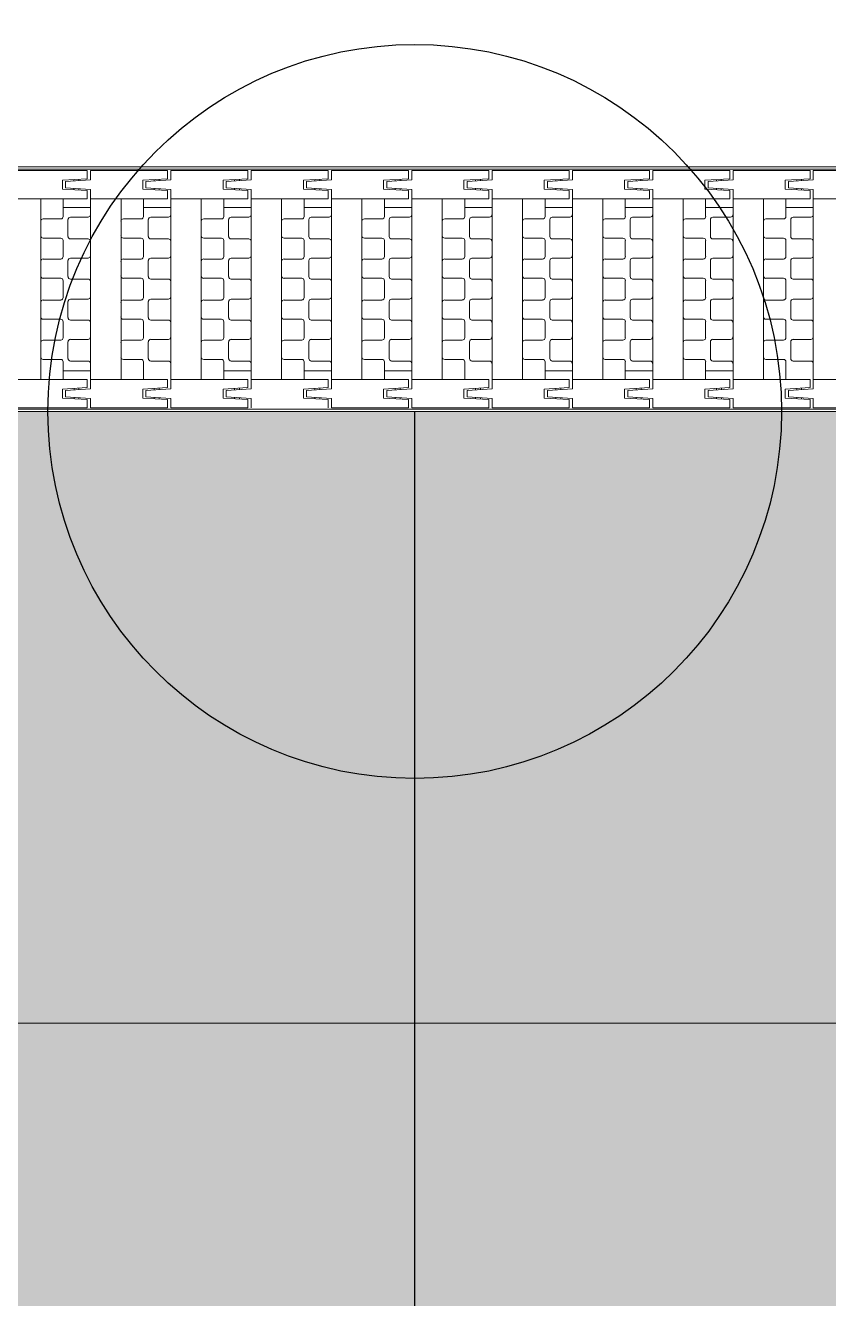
# Model space of a CAD drawing. Header units: millimetres. Extents: x 4739419 to 5837985, y 2291271 to 3446271.
# Drawn here: x 5005093 to 5005750, y 2403866 to 2404907 of the extents above; entities that cross this region are included whole.
import ezdxf

# ---------------------------------------------------------------- set-up
doc = ezdxf.new("R2010")
doc.units = ezdxf.units.MM
doc.layers.get('0').update_dxf_attribs({"color": 255})
for name, color, linetype, lineweight in [('XR-평면도$0$A-CNTL', 9, 'Continuous', 15), ('XR-평면도$0$A-ELEV-LIN3', 9, 'Continuous', 18), ('XR-평면도$0$A-XXXX-SYMB', 9, 'Continuous', 25)]:
    doc.layers.add(name, color=color, linetype=linetype, lineweight=lineweight)
doc.layers.add('XR-평면도$0$A-ELEV-PATT', color=9, linetype='Continuous')

# ---------------------------------------------------------------- blocks, each defined once
blk = doc.blocks.new('XR-평면도$0$무소음트렌치')
at = {"layer": 'XR-평면도$0$A-ELEV-LIN3'}
for p, q in [((0, 200), (7800, 200)), ((2, 198), (7798, 198)), ((3569.1, 196.9), (3632.2, 196.9)), ((3611.8, 189), (3632.2, 190.3)), ((3611.8, 189), (3611.8, 181.8)), ((3614.4, 188), (3634.8, 189.3)), ((3614.4, 188), (3614.4, 182.8)), ((3621.3, 188.5), (3621.3, 189.6)), ((3625.3, 188.7), (3625.3, 189.9)), ((3632.2, 190.3), (3632.2, 196.9)), ((3634.8, 196.9), (3697.9, 196.9)), ((3634.8, 189.3), (3634.8, 196.9)), ((3677.5, 189), (3697.9, 190.3)), ((3677.5, 189), (3677.5, 181.8)), ((3680.1, 188), (3700.5, 189.3)), ((3680.1, 188), (3680.1, 182.8)), ((3687, 188.5), (3687, 189.6)), ((3691, 188.7), (3691, 189.9)), ((3697.9, 190.3), (3697.9, 196.9)), ((3700.5, 189.3), (3700.5, 196.9)), ((3700.5, 196.9), (3763.5, 196.9)), ((3743.2, 189), (3763.5, 190.3)), ((3743.2, 189), (3743.2, 181.8)), ((3745.8, 188), (3766.2, 189.3)), ((3745.8, 188), (3745.8, 182.8)), ((3752.7, 188.5), (3752.7, 189.6)), ((3756.6, 188.7), (3756.6, 189.9)), ((3763.5, 190.3), (3763.5, 196.9)), ((3766.2, 189.3), (3766.2, 196.9)), ((3829.2, 196.9), (3766.2, 196.9)), ((3808.9, 189), (3829.2, 190.3)), ((3808.9, 189), (3808.9, 181.8)), ((3811.5, 188), (3831.9, 189.3)), ((3811.5, 188), (3811.5, 182.8)), ((3818.4, 188.5), (3818.4, 189.6)), ((3822.3, 188.7), (3822.3, 189.9)), ((3829.2, 190.3), (3829.2, 196.9)), ((3831.9, 189.3), (3831.9, 196.9)), ((3831.9, 196.9), (3894.9, 196.9)), ((3874.5, 189), (3894.9, 190.3)), ((3874.5, 189), (3874.5, 181.8)), ((3877.2, 188), (3897.5, 189.3)), ((3877.2, 188), (3877.2, 182.8)), ((3884.1, 188.5), (3884.1, 189.6)), ((3888, 188.7), (3888, 189.9)), ((3894.9, 190.3), (3894.9, 196.9)), ((3897.5, 196.9), (3960.6, 196.9)), ((3897.5, 189.3), (3897.5, 196.9)), ((3940.2, 189), (3960.6, 190.3)), ((3940.2, 189), (3940.2, 181.8)), ((3942.9, 188), (3963.2, 189.3)), ((3942.9, 188), (3942.9, 182.8)), ((3949.7, 188.5), (3949.7, 189.6)), ((3953.7, 188.7), (3953.7, 189.9)), ((3960.6, 190.3), (3960.6, 196.9)), ((3963.2, 189.3), (3963.2, 196.9)), ((3963.2, 196.9), (4026.3, 196.9)), ((4005.9, 189), (4026.3, 190.3)), ((4005.9, 189), (4005.9, 181.8)), ((4008.5, 188), (4028.9, 189.3)), ((4008.5, 188), (4008.5, 182.8)), ((4015.4, 188.5), (4015.4, 189.6)), ((4019.4, 188.7), (4019.4, 189.9)), ((4026.3, 190.3), (4026.3, 196.9)), ((4028.9, 189.3), (4028.9, 196.9)), ((4028.9, 196.9), (4092, 196.9)), ((4071.6, 189), (4092, 190.3)), ((4071.6, 189), (4071.6, 181.8)), ((4074.2, 188), (4094.6, 189.3)), ((4074.2, 188), (4074.2, 182.8)), ((4081.1, 188.5), (4081.1, 189.6)), ((4085, 188.7), (4085, 189.9)), ((4092, 190.3), (4092, 196.9)), ((4094.6, 189.3), (4094.6, 196.9)), ((4094.6, 196.9), (4157.6, 196.9)), ((4137.3, 189), (4157.6, 190.3)), ((4137.3, 189), (4137.3, 181.8)), ((4139.9, 188), (4160.3, 189.3)), ((4139.9, 188), (4139.9, 182.8)), ((4146.8, 188.5), (4146.8, 189.6)), ((4150.7, 188.7), (4150.7, 189.9)), ((4157.6, 190.3), (4157.6, 196.9)), ((4160.3, 196.9), (4223.3, 196.9)), ((4160.3, 189.3), (4160.3, 196.9)), ((4203, 189), (4223.3, 190.3)), ((4203, 189), (4203, 181.8)), ((4205.6, 188), (4225.9, 189.3)), ((4205.6, 188), (4205.6, 182.8)), ((4212.5, 188.5), (4212.5, 189.6)), ((4216.4, 188.7), (4216.4, 189.9)), ((4223.3, 190.3), (4223.3, 196.9)), ((4225.9, 189.3), (4225.9, 196.9)), ((4225.9, 196.9), (4289, 196.9)), ((3611.8, 181.8), (3632.2, 180.5)), ((3614.4, 182.8), (3634.8, 181.4)), ((3621.3, 181.2), (3621.3, 182.3)), ((3625.3, 180.9), (3625.3, 182.1)), ((3632.2, 180.5), (3632.2, 173.9)), ((3634.8, 181.4), (3634.8, 173.9)), ((3677.5, 181.8), (3697.9, 180.5)), ((3680.1, 182.8), (3700.5, 181.4)), ((3687, 181.2), (3687, 182.3)), ((3691, 180.9), (3691, 182.1)), ((3697.9, 180.5), (3697.9, 173.9)), ((3700.5, 181.4), (3700.5, 173.9)), ((3743.2, 181.8), (3763.5, 180.5)), ((3745.8, 182.8), (3766.2, 181.4)), ((3752.7, 181.2), (3752.7, 182.3)), ((3756.6, 180.9), (3756.6, 182.1)), ((3763.5, 180.5), (3763.5, 173.9)), ((3766.2, 181.4), (3766.2, 173.9)), ((3808.9, 181.8), (3829.2, 180.5)), ((3811.5, 182.8), (3831.9, 181.4)), ((3818.4, 181.2), (3818.4, 182.3)), ((3822.3, 180.9), (3822.3, 182.1)), ((3829.2, 180.5), (3829.2, 173.9)), ((3831.9, 181.4), (3831.9, 173.9)), ((3874.5, 181.8), (3894.9, 180.5)), ((3877.2, 182.8), (3897.5, 181.4)), ((3884.1, 181.2), (3884.1, 182.3)), ((3888, 180.9), (3888, 182.1)), ((3894.9, 180.5), (3894.9, 173.9)), ((3897.5, 181.4), (3897.5, 173.9)), ((3940.2, 181.8), (3960.6, 180.5)), ((3942.9, 182.8), (3963.2, 181.4)), ((3949.7, 181.2), (3949.7, 182.3)), ((3953.7, 180.9), (3953.7, 182.1)), ((3960.6, 180.5), (3960.6, 173.9)), ((3963.2, 181.4), (3963.2, 173.9)), ((4005.9, 181.8), (4026.3, 180.5)), ((4008.5, 182.8), (4028.9, 181.4)), ((4015.4, 181.2), (4015.4, 182.3)), ((4019.4, 180.9), (4019.4, 182.1)), ((4026.3, 180.5), (4026.3, 173.9)), ((4028.9, 181.4), (4028.9, 173.9)), ((4071.6, 181.8), (4092, 180.5)), ((4074.2, 182.8), (4094.6, 181.4)), ((4081.1, 181.2), (4081.1, 182.3)), ((4085, 180.9), (4085, 182.1)), ((4092, 180.5), (4092, 173.9)), ((4094.6, 181.4), (4094.6, 173.9)), ((4137.3, 181.8), (4157.6, 180.5)), ((4139.9, 182.8), (4160.3, 181.4)), ((4146.8, 181.2), (4146.8, 182.3)), ((4150.7, 180.9), (4150.7, 182.1)), ((4157.6, 180.5), (4157.6, 173.9)), ((4160.3, 181.4), (4160.3, 173.9)), ((4203, 181.8), (4223.3, 180.5)), ((4205.6, 182.8), (4225.9, 181.4)), ((4212.5, 181.2), (4212.5, 182.3)), ((4216.4, 180.9), (4216.4, 182.1)), ((4223.3, 180.5), (4223.3, 173.9)), ((4225.9, 181.4), (4225.9, 173.9)), ((3569.1, 173.9), (3632.2, 173.9)), ((3594.1, 173.9), (3594.1, 26.1)), ((3612.5, 173.9), (3612.5, 159.4)), ((3612.5, 166.8), (3634.8, 166.8)), ((3634.8, 173.9), (3634.8, 26.1)), ((3634.8, 173.9), (3697.9, 173.9)), ((3659.8, 173.9), (3659.8, 26.1)), ((3678.2, 173.9), (3678.2, 159.4)), ((3678.2, 166.8), (3700.5, 166.8)), ((3700.5, 173.9), (3700.5, 26.1)), ((3700.5, 173.9), (3763.5, 173.9)), ((3725.4, 173.9), (3725.4, 26.1)), ((3743.8, 173.9), (3743.8, 159.4)), ((3743.8, 166.8), (3766.2, 166.8)), ((3766.2, 173.9), (3766.2, 26.1)), ((3766.2, 173.9), (3829.2, 173.9)), ((3791.1, 173.9), (3791.1, 26.1)), ((3809.5, 173.9), (3809.5, 159.4)), ((3809.5, 166.8), (3831.9, 166.8)), ((3831.9, 173.9), (3831.9, 26.1)), ((3831.9, 173.9), (3894.9, 173.9)), ((3856.8, 173.9), (3856.8, 26.1)), ((3875.2, 173.9), (3875.2, 159.4)), ((3875.2, 166.8), (3897.5, 166.8)), ((3897.5, 173.9), (3897.5, 26.1)), ((3897.5, 173.9), (3960.6, 173.9)), ((3922.5, 173.9), (3922.5, 26.1)), ((3940.9, 173.9), (3940.9, 159.4)), ((3940.9, 166.8), (3963.2, 166.8)), ((3963.2, 173.9), (3963.2, 26.1)), ((3963.2, 173.9), (4026.3, 173.9)), ((3988.2, 173.9), (3988.2, 26.1)), ((4006.6, 173.9), (4006.6, 159.4)), ((4006.6, 166.8), (4028.9, 166.8)), ((4028.9, 173.9), (4028.9, 26.1)), ((4028.9, 173.9), (4092, 173.9)), ((4053.9, 173.9), (4053.9, 26.1)), ((4072.2, 173.9), (4072.2, 159.4)), ((4072.2, 166.8), (4094.6, 166.8)), ((4094.6, 173.9), (4094.6, 26.1)), ((4094.6, 173.9), (4157.6, 173.9)), ((4119.5, 173.9), (4119.5, 26.1)), ((4137.9, 173.9), (4137.9, 159.4)), ((4137.9, 166.8), (4160.3, 166.8)), ((4160.3, 173.9), (4160.3, 26.1)), ((4160.3, 173.9), (4223.3, 173.9)), ((4185.2, 173.9), (4185.2, 26.1)), ((4203.6, 173.9), (4203.6, 159.4)), ((4203.6, 166.8), (4225.9, 166.8)), ((4225.9, 173.9), (4225.9, 26.1)), ((4225.9, 173.9), (4289, 173.9)), ((3596.1, 157.5), (3610.5, 157.5)), ((3616.4, 156.8), (3616.4, 143)), ((3618.4, 158.8), (3632.8, 158.8)), ((3661.7, 157.5), (3676.2, 157.5)), ((3682.1, 156.8), (3682.1, 143)), ((3684.1, 158.8), (3698.5, 158.8)), ((3727.4, 157.5), (3741.9, 157.5)), ((3747.8, 156.8), (3747.8, 143)), ((3749.8, 158.8), (3764.2, 158.8)), ((3793.1, 157.5), (3807.6, 157.5)), ((3813.5, 156.8), (3813.5, 143)), ((3815.4, 158.8), (3829.9, 158.8)), ((3858.8, 157.5), (3873.2, 157.5)), ((3879.1, 156.8), (3879.1, 143)), ((3881.1, 158.8), (3895.6, 158.8)), ((3924.5, 157.5), (3938.9, 157.5)), ((3944.8, 156.8), (3944.8, 143)), ((3946.8, 158.8), (3961.2, 158.8)), ((3990.1, 157.5), (4004.6, 157.5)), ((4010.5, 156.8), (4010.5, 143)), ((4012.5, 158.8), (4026.9, 158.8)), ((4055.8, 157.5), (4070.3, 157.5)), ((4076.2, 156.8), (4076.2, 143)), ((4078.2, 158.8), (4092.6, 158.8)), ((4121.5, 157.5), (4136, 157.5)), ((4141.9, 156.8), (4141.9, 143)), ((4143.8, 158.8), (4158.3, 158.8)), ((4187.2, 157.5), (4201.6, 157.5)), ((4207.6, 156.8), (4207.6, 143)), ((4209.5, 158.8), (4224, 158.8)), ((3596.1, 141.7), (3610.5, 141.7)), ((3612.5, 139.7), (3612.5, 126.6)), ((3618.4, 141), (3632.8, 141)), ((3661.7, 141.7), (3676.2, 141.7)), ((3678.2, 139.7), (3678.2, 126.6)), ((3684.1, 141), (3698.5, 141)), ((3727.4, 141.7), (3741.9, 141.7)), ((3743.8, 139.7), (3743.8, 126.6)), ((3749.8, 141), (3764.2, 141)), ((3793.1, 141.7), (3807.6, 141.7)), ((3809.5, 139.7), (3809.5, 126.6)), ((3815.4, 141), (3829.9, 141)), ((3858.8, 141.7), (3873.2, 141.7)), ((3875.2, 139.7), (3875.2, 126.6)), ((3881.1, 141), (3895.6, 141)), ((3924.5, 141.7), (3938.9, 141.7)), ((3940.9, 139.7), (3940.9, 126.6)), ((3946.8, 141), (3961.2, 141)), ((3990.1, 141.7), (4004.6, 141.7)), ((4006.6, 139.7), (4006.6, 126.6)), ((4012.5, 141), (4026.9, 141)), ((4055.8, 141.7), (4070.3, 141.7)), ((4072.2, 139.7), (4072.2, 126.6)), ((4078.2, 141), (4092.6, 141)), ((4121.5, 141.7), (4136, 141.7)), ((4137.9, 139.7), (4137.9, 126.6)), ((4143.8, 141), (4158.3, 141)), ((4187.2, 141.7), (4201.6, 141.7)), ((4203.6, 139.7), (4203.6, 126.6)), ((4209.5, 141), (4224, 141)), ((3618.4, 125.3), (3632.8, 125.3)), ((3684.1, 125.3), (3698.5, 125.3)), ((3749.8, 125.3), (3764.2, 125.3)), ((3815.4, 125.3), (3829.9, 125.3)), ((3881.1, 125.3), (3895.6, 125.3)), ((3946.8, 125.3), (3961.2, 125.3)), ((4012.5, 125.3), (4026.9, 125.3)), ((4078.2, 125.3), (4092.6, 125.3)), ((4143.8, 125.3), (4158.3, 125.3)), ((4209.5, 125.3), (4224, 125.3)), ((3596.1, 124.6), (3610.5, 124.6)), ((3616.4, 123.3), (3616.4, 110.2)), ((3661.7, 124.6), (3676.2, 124.6)), ((3682.1, 123.3), (3682.1, 110.2)), ((3727.4, 124.6), (3741.9, 124.6)), ((3747.8, 123.3), (3747.8, 110.2)), ((3793.1, 124.6), (3807.6, 124.6)), ((3813.5, 123.3), (3813.5, 110.2)), ((3858.8, 124.6), (3873.2, 124.6)), ((3879.1, 123.3), (3879.1, 110.2)), ((3924.5, 124.6), (3938.9, 124.6)), ((3944.8, 123.3), (3944.8, 110.2)), ((3990.1, 124.6), (4004.6, 124.6)), ((4010.5, 123.3), (4010.5, 110.2)), ((4055.8, 124.6), (4070.3, 124.6)), ((4076.2, 123.3), (4076.2, 110.2)), ((4121.5, 124.6), (4136, 124.6)), ((4141.9, 123.3), (4141.9, 110.2)), ((4187.2, 124.6), (4201.6, 124.6)), ((4207.6, 123.3), (4207.6, 110.2)), ((3596.1, 108.9), (3610.5, 108.9)), ((3612.5, 100), (3612.5, 106.9)), ((3618.4, 108.2), (3632.8, 108.2)), ((3661.7, 108.9), (3676.2, 108.9)), ((3678.2, 100), (3678.2, 106.9)), ((3684.1, 108.2), (3698.5, 108.2)), ((3727.4, 108.9), (3741.9, 108.9)), ((3743.8, 100), (3743.8, 106.9)), ((3749.8, 108.2), (3764.2, 108.2)), ((3793.1, 108.9), (3807.6, 108.9)), ((3809.5, 100), (3809.5, 106.9)), ((3815.4, 108.2), (3829.9, 108.2)), ((3858.8, 108.9), (3873.2, 108.9)), ((3875.2, 100), (3875.2, 106.9)), ((3881.1, 108.2), (3895.6, 108.2)), ((3924.5, 108.9), (3938.9, 108.9)), ((3940.9, 100), (3940.9, 106.9)), ((3946.8, 108.2), (3961.2, 108.2)), ((3990.1, 108.9), (4004.6, 108.9)), ((4006.6, 100), (4006.6, 106.9)), ((4012.5, 108.2), (4026.9, 108.2)), ((4055.8, 108.9), (4070.3, 108.9)), ((4072.2, 100), (4072.2, 106.9)), ((4078.2, 108.2), (4092.6, 108.2)), ((4121.5, 108.9), (4136, 108.9)), ((4137.9, 100), (4137.9, 106.9)), ((4143.8, 108.2), (4158.3, 108.2)), ((4187.2, 108.9), (4201.6, 108.9)), ((4203.6, 100), (4203.6, 106.9)), ((4209.5, 108.2), (4224, 108.2)), ((3612.5, 100), (3612.5, 93.1)), ((3678.2, 100), (3678.2, 93.1)), ((3743.8, 100), (3743.8, 93.1)), ((3809.5, 100), (3809.5, 93.1)), ((3875.2, 100), (3875.2, 93.1)), ((3940.9, 100), (3940.9, 93.1)), ((4006.6, 100), (4006.6, 93.1)), ((4072.2, 100), (4072.2, 93.1)), ((4137.9, 100), (4137.9, 93.1)), ((4203.6, 100), (4203.6, 93.1)), ((3596.1, 91.1), (3610.5, 91.1)), ((3616.4, 76.7), (3616.4, 89.8)), ((3618.4, 91.8), (3632.8, 91.8)), ((3661.7, 91.1), (3676.2, 91.1)), ((3682.1, 76.7), (3682.1, 89.8)), ((3684.1, 91.8), (3698.5, 91.8)), ((3727.4, 91.1), (3741.9, 91.1)), ((3747.8, 76.7), (3747.8, 89.8)), ((3749.8, 91.8), (3764.2, 91.8)), ((3793.1, 91.1), (3807.6, 91.1)), ((3813.5, 76.7), (3813.5, 89.8)), ((3815.4, 91.8), (3829.9, 91.8)), ((3858.8, 91.1), (3873.2, 91.1)), ((3879.1, 76.7), (3879.1, 89.8)), ((3881.1, 91.8), (3895.6, 91.8)), ((3924.5, 91.1), (3938.9, 91.1)), ((3944.8, 76.7), (3944.8, 89.8)), ((3946.8, 91.8), (3961.2, 91.8)), ((3990.1, 91.1), (4004.6, 91.1)), ((4010.5, 76.7), (4010.5, 89.8)), ((4012.5, 91.8), (4026.9, 91.8)), ((4055.8, 91.1), (4070.3, 91.1)), ((4076.2, 76.7), (4076.2, 89.8)), ((4078.2, 91.8), (4092.6, 91.8)), ((4121.5, 91.1), (4136, 91.1)), ((4141.9, 76.7), (4141.9, 89.8)), ((4143.8, 91.8), (4158.3, 91.8)), ((4187.2, 91.1), (4201.6, 91.1)), ((4207.6, 76.7), (4207.6, 89.8)), ((4209.5, 91.8), (4224, 91.8)), ((3596.1, 75.4), (3610.5, 75.4)), ((3612.5, 60.3), (3612.5, 73.4)), ((3618.4, 74.7), (3632.8, 74.7)), ((3661.7, 75.4), (3676.2, 75.4)), ((3678.2, 60.3), (3678.2, 73.4)), ((3684.1, 74.7), (3698.5, 74.7)), ((3727.4, 75.4), (3741.9, 75.4)), ((3743.8, 60.3), (3743.8, 73.4)), ((3749.8, 74.7), (3764.2, 74.7)), ((3793.1, 75.4), (3807.6, 75.4)), ((3809.5, 60.3), (3809.5, 73.4)), ((3815.4, 74.7), (3829.9, 74.7)), ((3858.8, 75.4), (3873.2, 75.4)), ((3875.2, 60.3), (3875.2, 73.4)), ((3881.1, 74.7), (3895.6, 74.7)), ((3924.5, 75.4), (3938.9, 75.4)), ((3940.9, 60.3), (3940.9, 73.4)), ((3946.8, 74.7), (3961.2, 74.7)), ((3990.1, 75.4), (4004.6, 75.4)), ((4006.6, 60.3), (4006.6, 73.4)), ((4012.5, 74.7), (4026.9, 74.7)), ((4055.8, 75.4), (4070.3, 75.4)), ((4072.2, 60.3), (4072.2, 73.4)), ((4078.2, 74.7), (4092.6, 74.7)), ((4121.5, 75.4), (4136, 75.4)), ((4137.9, 60.3), (4137.9, 73.4)), ((4143.8, 74.7), (4158.3, 74.7)), ((4187.2, 75.4), (4201.6, 75.4)), ((4203.6, 60.3), (4203.6, 73.4)), ((4209.5, 74.7), (4224, 74.7)), ((3596.1, 58.3), (3610.5, 58.3)), ((3616.4, 43.2), (3616.4, 57)), ((3618.4, 58.9), (3632.8, 58.9)), ((3661.7, 58.3), (3676.2, 58.3)), ((3682.1, 43.2), (3682.1, 57)), ((3684.1, 58.9), (3698.5, 58.9)), ((3727.4, 58.3), (3741.9, 58.3)), ((3747.8, 43.2), (3747.8, 57)), ((3749.8, 58.9), (3764.2, 58.9)), ((3793.1, 58.3), (3807.6, 58.3)), ((3813.5, 43.2), (3813.5, 57)), ((3815.4, 58.9), (3829.9, 58.9)), ((3858.8, 58.3), (3873.2, 58.3)), ((3879.1, 43.2), (3879.1, 57)), ((3881.1, 58.9), (3895.6, 58.9)), ((3924.5, 58.3), (3938.9, 58.3)), ((3944.8, 43.2), (3944.8, 57)), ((3946.8, 58.9), (3961.2, 58.9)), ((3990.1, 58.3), (4004.6, 58.3)), ((4010.5, 43.2), (4010.5, 57)), ((4012.5, 58.9), (4026.9, 58.9)), ((4055.8, 58.3), (4070.3, 58.3)), ((4076.2, 43.2), (4076.2, 57)), ((4078.2, 58.9), (4092.6, 58.9)), ((4121.5, 58.3), (4136, 58.3)), ((4141.9, 43.2), (4141.9, 57)), ((4143.8, 58.9), (4158.3, 58.9)), ((4187.2, 58.3), (4201.6, 58.3)), ((4207.6, 43.2), (4207.6, 57)), ((4209.5, 58.9), (4224, 58.9)), ((3596.1, 42.5), (3610.5, 42.5)), ((3661.7, 42.5), (3676.2, 42.5)), ((3727.4, 42.5), (3741.9, 42.5)), ((3793.1, 42.5), (3807.6, 42.5)), ((3858.8, 42.5), (3873.2, 42.5)), ((3924.5, 42.5), (3938.9, 42.5)), ((3990.1, 42.5), (4004.6, 42.5)), ((4055.8, 42.5), (4070.3, 42.5)), ((4121.5, 42.5), (4136, 42.5)), ((4187.2, 42.5), (4201.6, 42.5)), ((3612.5, 26.1), (3612.5, 40.6)), ((3612.5, 33.2), (3634.8, 33.2)), ((3618.4, 41.2), (3632.8, 41.2)), ((3678.2, 26.1), (3678.2, 40.6)), ((3684.1, 41.2), (3698.5, 41.2)), ((3743.8, 26.1), (3743.8, 40.6)), ((3743.8, 33.2), (3766.2, 33.2)), ((3749.8, 41.2), (3764.2, 41.2)), ((3809.5, 26.1), (3809.5, 40.6)), ((3809.5, 33.2), (3831.9, 33.2)), ((3815.4, 41.2), (3829.9, 41.2)), ((3875.2, 26.1), (3875.2, 40.6)), ((3875.2, 33.2), (3897.5, 33.2)), ((3881.1, 41.2), (3895.6, 41.2)), ((3940.9, 26.1), (3940.9, 40.6)), ((3946.8, 41.2), (3961.2, 41.2)), ((4006.6, 26.1), (4006.6, 40.6)), ((4006.6, 33.2), (4028.9, 33.2)), ((4012.5, 41.2), (4026.9, 41.2)), ((4072.2, 26.1), (4072.2, 40.6)), ((4072.2, 33.2), (4094.6, 33.2)), ((4078.2, 41.2), (4092.6, 41.2)), ((4137.9, 26.1), (4137.9, 40.6)), ((4137.9, 33.2), (4160.3, 33.2)), ((4143.8, 41.2), (4158.3, 41.2)), ((4203.6, 26.1), (4203.6, 40.6)), ((4209.5, 41.2), (4224, 41.2)), ((3569.1, 26.1), (3632.2, 26.1)), ((3632.2, 19.5), (3632.2, 26.1)), ((3634.8, 26.1), (3697.9, 26.1)), ((3634.8, 18.6), (3634.8, 26.1)), ((3697.9, 19.5), (3697.9, 26.1)), ((3700.5, 18.6), (3700.5, 26.1)), ((3700.5, 26.1), (3763.5, 26.1)), ((3763.5, 19.5), (3763.5, 26.1)), ((3766.2, 26.1), (3829.2, 26.1)), ((3766.2, 18.6), (3766.2, 26.1)), ((3829.2, 19.5), (3829.2, 26.1)), ((3831.9, 18.6), (3831.9, 26.1)), ((3831.9, 26.1), (3894.9, 26.1)), ((3894.9, 19.5), (3894.9, 26.1)), ((3897.5, 26.1), (3960.6, 26.1)), ((3897.5, 18.6), (3897.5, 26.1)), ((3960.6, 19.5), (3960.6, 26.1)), ((3963.2, 18.6), (3963.2, 26.1)), ((3963.2, 26.1), (4026.3, 26.1)), ((4026.3, 19.5), (4026.3, 26.1)), ((4028.9, 26.1), (4092, 26.1)), ((4028.9, 18.6), (4028.9, 26.1)), ((4092, 19.5), (4092, 26.1)), ((4094.6, 18.6), (4094.6, 26.1)), ((4094.6, 26.1), (4157.6, 26.1)), ((4157.6, 19.5), (4157.6, 26.1)), ((4160.3, 26.1), (4223.3, 26.1)), ((4160.3, 18.6), (4160.3, 26.1)), ((4223.3, 19.5), (4223.3, 26.1)), ((4225.9, 18.6), (4225.9, 26.1)), ((4225.9, 26.1), (4289, 26.1)), ((3611.8, 18.2), (3632.2, 19.5)), ((3611.8, 11), (3611.8, 18.2)), ((3611.8, 11), (3632.2, 9.7)), ((3614.4, 17.2), (3634.8, 18.6)), ((3614.4, 17.2), (3614.4, 12)), ((3614.4, 12), (3634.8, 10.7)), ((3621.4, 18.8), (3621.4, 17.7)), ((3621.4, 11.5), (3621.4, 10.4)), ((3625.3, 19.1), (3625.3, 17.9)), ((3625.3, 11.3), (3625.3, 10.1)), ((3634.8, 10.7), (3634.8, 3.1)), ((3677.5, 18.2), (3697.9, 19.5)), ((3677.5, 11), (3677.5, 18.2)), ((3677.5, 11), (3697.9, 9.7)), ((3680.1, 17.2), (3700.5, 18.6)), ((3680.1, 17.2), (3680.1, 12)), ((3680.1, 12), (3700.5, 10.7)), ((3687, 18.8), (3687, 17.7)), ((3687, 11.5), (3687, 10.4)), ((3691, 19.1), (3691, 17.9)), ((3691, 11.3), (3691, 10.1)), ((3700.5, 10.7), (3700.5, 3.1)), ((3743.2, 18.2), (3763.5, 19.5)), ((3743.2, 11), (3743.2, 18.2)), ((3743.2, 11), (3763.5, 9.7)), ((3745.8, 17.2), (3766.2, 18.6)), ((3745.8, 12), (3745.8, 17.2)), ((3745.8, 12), (3766.2, 10.7)), ((3752.7, 18.8), (3752.7, 17.7)), ((3752.7, 11.5), (3752.7, 10.4)), ((3756.6, 19.1), (3756.6, 17.9)), ((3756.6, 11.3), (3756.6, 10.1)), ((3766.2, 10.7), (3766.2, 3.1)), ((3808.9, 18.2), (3829.2, 19.5)), ((3808.9, 11), (3808.9, 18.2)), ((3808.9, 11), (3829.2, 9.7)), ((3811.5, 17.2), (3831.9, 18.6)), ((3811.5, 17.2), (3811.5, 12)), ((3811.5, 12), (3831.9, 10.7)), ((3818.4, 18.8), (3818.4, 17.7)), ((3818.4, 11.5), (3818.4, 10.4)), ((3822.3, 19.1), (3822.3, 17.9)), ((3822.3, 11.3), (3822.3, 10.1)), ((3831.9, 10.7), (3831.9, 3.1)), ((3874.5, 18.2), (3894.9, 19.5)), ((3874.5, 11), (3874.5, 18.2)), ((3874.5, 11), (3894.9, 9.7)), ((3877.2, 17.2), (3897.5, 18.6)), ((3877.2, 17.2), (3877.2, 12)), ((3877.2, 12), (3897.5, 10.7)), ((3884.1, 18.8), (3884.1, 17.7)), ((3884.1, 11.5), (3884.1, 10.4)), ((3888, 19.1), (3888, 17.9)), ((3888, 11.3), (3888, 10.1)), ((3897.5, 10.7), (3897.5, 3.1)), ((3940.2, 18.2), (3960.6, 19.5)), ((3940.2, 11), (3940.2, 18.2)), ((3940.2, 11), (3960.6, 9.7)), ((3942.9, 17.2), (3963.2, 18.6)), ((3942.9, 17.2), (3942.9, 12)), ((3942.9, 12), (3963.2, 10.7)), ((3949.8, 18.8), (3949.8, 17.7)), ((3949.8, 11.5), (3949.8, 10.4)), ((3953.7, 19.1), (3953.7, 17.9)), ((3953.7, 11.3), (3953.7, 10.1)), ((3963.2, 10.7), (3963.2, 3.1)), ((4005.9, 18.2), (4026.3, 19.5)), ((4005.9, 11), (4005.9, 18.2)), ((4005.9, 11), (4026.3, 9.7)), ((4008.5, 17.2), (4028.9, 18.6)), ((4008.5, 12), (4008.5, 17.2)), ((4008.5, 12), (4028.9, 10.7)), ((4015.4, 18.8), (4015.4, 17.7)), ((4015.4, 11.5), (4015.4, 10.4)), ((4019.4, 19.1), (4019.4, 17.9)), ((4019.4, 11.3), (4019.4, 10.1)), ((4028.9, 10.7), (4028.9, 3.1)), ((4071.6, 18.2), (4092, 19.5)), ((4071.6, 11), (4071.6, 18.2)), ((4071.6, 11), (4092, 9.7)), ((4074.2, 17.2), (4094.6, 18.6)), ((4074.2, 17.2), (4074.2, 12)), ((4074.2, 12), (4094.6, 10.7)), ((4081.1, 18.8), (4081.1, 17.7)), ((4081.1, 11.5), (4081.1, 10.4)), ((4085.1, 19.1), (4085.1, 17.9)), ((4085.1, 11.3), (4085.1, 10.1)), ((4094.6, 10.7), (4094.6, 3.1)), ((4137.3, 18.2), (4157.6, 19.5)), ((4137.3, 11), (4137.3, 18.2)), ((4137.3, 11), (4157.6, 9.7)), ((4139.9, 17.2), (4160.3, 18.6)), ((4139.9, 17.2), (4139.9, 12)), ((4139.9, 12), (4160.3, 10.7)), ((4146.8, 18.8), (4146.8, 17.7)), ((4146.8, 11.5), (4146.8, 10.4)), ((4150.8, 19.1), (4150.8, 17.9)), ((4150.8, 11.3), (4150.8, 10.1)), ((4160.3, 10.7), (4160.3, 3.1)), ((4203, 18.2), (4223.3, 19.5)), ((4203, 11), (4203, 18.2)), ((4203, 11), (4223.3, 9.7)), ((4205.6, 17.2), (4225.9, 18.6)), ((4205.6, 17.2), (4205.6, 12)), ((4205.6, 12), (4225.9, 10.7)), ((4212.5, 18.8), (4212.5, 17.7)), ((4212.5, 11.5), (4212.5, 10.4)), ((4216.4, 19.1), (4216.4, 17.9)), ((4216.4, 11.3), (4216.4, 10.1)), ((4225.9, 10.7), (4225.9, 3.1)), ((2, 2), (7798, 2)), ((3569.1, 3.1), (3632.2, 3.1)), ((3632.2, 9.7), (3632.2, 3.1)), ((3634.8, 3.1), (3697.9, 3.1)), ((3697.9, 9.7), (3697.9, 3.1)), ((3700.5, 3.1), (3763.5, 3.1)), ((3763.5, 9.7), (3763.5, 3.1)), ((3829.2, 9.7), (3829.2, 3.1)), ((3831.9, 3.1), (3894.9, 3.1)), ((3894.9, 9.7), (3894.9, 3.1)), ((3897.5, 3.1), (3960.6, 3.1)), ((3960.6, 9.7), (3960.6, 3.1)), ((3963.2, 3.1), (4026.3, 3.1)), ((4026.3, 9.7), (4026.3, 3.1)), ((4028.9, 3.1), (4092, 3.1)), ((4092, 9.7), (4092, 3.1)), ((4094.6, 3.1), (4157.6, 3.1)), ((4157.6, 9.7), (4157.6, 3.1)), ((4160.3, 3.1), (4223.3, 3.1)), ((4223.3, 9.7), (4223.3, 3.1)), ((4225.9, 3.1), (4289, 3.1)), ((0, 0), (7800, 0))]:
    blk.add_line(p, q, dxfattribs=at)
for centre, start, end in [((3596.1, 155.5), 90, 180), ((3610.5, 159.4), 270, 0), ((3618.4, 156.8), 90, 180), ((3632.8, 160.8), 270, 0), ((3661.7, 155.5), 90, 180), ((3676.2, 159.4), 270, 0), ((3684.1, 156.8), 90, 180), ((3698.5, 160.8), 270, 0), ((3727.4, 155.5), 90, 180), ((3741.9, 159.4), 270, 0), ((3749.8, 156.8), 90, 180), ((3764.2, 160.8), 270, 0), ((3793.1, 155.5), 90, 180), ((3807.6, 159.4), 270, 0), ((3815.4, 156.8), 90, 180), ((3829.9, 160.8), 270, 0), ((3858.8, 155.5), 90, 180), ((3873.2, 159.4), 270, 0), ((3881.1, 156.8), 90, 180), ((3895.6, 160.8), 270, 0), ((3924.5, 155.5), 90, 180), ((3938.9, 159.4), 270, 0), ((3946.8, 156.8), 90, 180), ((3961.2, 160.8), 270, 0), ((3990.1, 155.5), 90, 180), ((4004.6, 159.4), 270, 0), ((4012.5, 156.8), 90, 180), ((4026.9, 160.8), 270, 0), ((4055.8, 155.5), 90, 180), ((4070.3, 159.4), 270, 0), ((4078.2, 156.8), 90, 180), ((4092.6, 160.8), 270, 0), ((4121.5, 155.5), 90, 180), ((4136, 159.4), 270, 0), ((4143.8, 156.8), 90, 180), ((4158.3, 160.8), 270, 0), ((4187.2, 155.5), 90, 180), ((4201.6, 159.4), 270, 0), ((4209.5, 156.8), 90, 180), ((4224, 160.8), 270, 0), ((3596.1, 143.7), 180, 270), ((3610.5, 139.7), 0, 90), ((3618.4, 143), 180, 270), ((3632.8, 139.1), 0, 90), ((3661.7, 143.7), 180, 270), ((3676.2, 139.7), 0, 90), ((3684.1, 143), 180, 270), ((3698.5, 139.1), 0, 90), ((3727.4, 143.7), 180, 270), ((3741.9, 139.7), 0, 90), ((3749.8, 143), 180, 270), ((3764.2, 139.1), 0, 90), ((3793.1, 143.7), 180, 270), ((3807.6, 139.7), 0, 90), ((3815.4, 143), 180, 270), ((3829.9, 139.1), 0, 90), ((3858.8, 143.7), 180, 270), ((3873.2, 139.7), 0, 90), ((3881.1, 143), 180, 270), ((3895.6, 139.1), 0, 90), ((3924.5, 143.7), 180, 270), ((3938.9, 139.7), 0, 90), ((3946.8, 143), 180, 270), ((3961.2, 139.1), 0, 90), ((3990.1, 143.7), 180, 270), ((4004.6, 139.7), 0, 90), ((4012.5, 143), 180, 270), ((4026.9, 139.1), 0, 90), ((4055.8, 143.7), 180, 270), ((4070.3, 139.7), 0, 90), ((4078.2, 143), 180, 270), ((4092.6, 139.1), 0, 90), ((4121.5, 143.7), 180, 270), ((4136, 139.7), 0, 90), ((4143.8, 143), 180, 270), ((4158.3, 139.1), 0, 90), ((4187.2, 143.7), 180, 270), ((4201.6, 139.7), 0, 90), ((4209.5, 143), 180, 270), ((4224, 139.1), 0, 90), ((3610.5, 126.6), 270, 0), ((3618.4, 123.3), 90, 180), ((3632.8, 127.3), 270, 0), ((3676.2, 126.6), 270, 0), ((3684.1, 123.3), 90, 180), ((3698.5, 127.3), 270, 0), ((3741.9, 126.6), 270, 0), ((3749.8, 123.3), 90, 180), ((3764.2, 127.3), 270, 0), ((3807.6, 126.6), 270, 0), ((3815.4, 123.3), 90, 180), ((3829.9, 127.3), 270, 0), ((3873.2, 126.6), 270, 0), ((3881.1, 123.3), 90, 180), ((3895.6, 127.3), 270, 0), ((3938.9, 126.6), 270, 0), ((3946.8, 123.3), 90, 180), ((3961.2, 127.3), 270, 0), ((4004.6, 126.6), 270, 0), ((4012.5, 123.3), 90, 180), ((4026.9, 127.3), 270, 0), ((4070.3, 126.6), 270, 0), ((4078.2, 123.3), 90, 180), ((4092.6, 127.3), 270, 0), ((4136, 126.6), 270, 0), ((4143.8, 123.3), 90, 180), ((4158.3, 127.3), 270, 0), ((4201.6, 126.6), 270, 0), ((4209.5, 123.3), 90, 180), ((4224, 127.3), 270, 0), ((3596.1, 122.7), 90, 180), ((3661.7, 122.7), 90, 180), ((3727.4, 122.7), 90, 180), ((3793.1, 122.7), 90, 180), ((3858.8, 122.7), 90, 180), ((3924.5, 122.7), 90, 180), ((3990.1, 122.7), 90, 180), ((4055.8, 122.7), 90, 180), ((4121.5, 122.7), 90, 180), ((4187.2, 122.7), 90, 180), ((3596.1, 110.8), 180, 270), ((3610.5, 106.9), 0, 90), ((3618.4, 110.2), 180, 270), ((3632.8, 106.2), 0, 90), ((3661.7, 110.8), 180, 270), ((3676.2, 106.9), 0, 90), ((3684.1, 110.2), 180, 270), ((3698.5, 106.2), 0, 90), ((3727.4, 110.8), 180, 270), ((3741.9, 106.9), 0, 90), ((3749.8, 110.2), 180, 270), ((3764.2, 106.2), 0, 90), ((3793.1, 110.8), 180, 270), ((3807.6, 106.9), 0, 90), ((3815.4, 110.2), 180, 270), ((3829.9, 106.2), 0, 90), ((3858.8, 110.8), 180, 270), ((3873.2, 106.9), 0, 90), ((3881.1, 110.2), 180, 270), ((3895.6, 106.2), 0, 90), ((3924.5, 110.8), 180, 270), ((3938.9, 106.9), 0, 90), ((3946.8, 110.2), 180, 270), ((3961.2, 106.2), 0, 90), ((3990.1, 110.8), 180, 270), ((4004.6, 106.9), 0, 90), ((4012.5, 110.2), 180, 270), ((4026.9, 106.2), 0, 90), ((4055.8, 110.8), 180, 270), ((4070.3, 106.9), 0, 90), ((4078.2, 110.2), 180, 270), ((4092.6, 106.2), 0, 90), ((4121.5, 110.8), 180, 270), ((4136, 106.9), 0, 90), ((4143.8, 110.2), 180, 270), ((4158.3, 106.2), 0, 90), ((4187.2, 110.8), 180, 270), ((4201.6, 106.9), 0, 90), ((4209.5, 110.2), 180, 270), ((4224, 106.2), 0, 90), ((3632.8, 93.8), 270, 0), ((3698.5, 93.8), 270, 0), ((3764.2, 93.8), 270, 0), ((3829.9, 93.8), 270, 0), ((3895.6, 93.8), 270, 0), ((3961.2, 93.8), 270, 0), ((4026.9, 93.8), 270, 0), ((4092.6, 93.8), 270, 0), ((4158.3, 93.8), 270, 0), ((4224, 93.8), 270, 0), ((3596.1, 89.2), 90, 180), ((3610.5, 93.1), 270, 0), ((3618.4, 89.8), 90, 180), ((3661.7, 89.2), 90, 180), ((3676.2, 93.1), 270, 0), ((3684.1, 89.8), 90, 180), ((3727.4, 89.2), 90, 180), ((3741.9, 93.1), 270, 0), ((3749.8, 89.8), 90, 180), ((3793.1, 89.2), 90, 180), ((3807.6, 93.1), 270, 0), ((3815.4, 89.8), 90, 180), ((3858.8, 89.2), 90, 180), ((3873.2, 93.1), 270, 0), ((3881.1, 89.8), 90, 180), ((3924.5, 89.2), 90, 180), ((3938.9, 93.1), 270, 0), ((3946.8, 89.8), 90, 180), ((3990.1, 89.2), 90, 180), ((4004.6, 93.1), 270, 0), ((4012.5, 89.8), 90, 180), ((4055.8, 89.2), 90, 180), ((4070.3, 93.1), 270, 0), ((4078.2, 89.8), 90, 180), ((4121.5, 89.2), 90, 180), ((4136, 93.1), 270, 0), ((4143.8, 89.8), 90, 180), ((4187.2, 89.2), 90, 180), ((4201.6, 93.1), 270, 0), ((4209.5, 89.8), 90, 180), ((3596.1, 77.3), 180, 270), ((3610.5, 73.4), 0, 90), ((3618.4, 76.7), 180, 270), ((3632.8, 72.7), 0, 90), ((3661.7, 77.3), 180, 270), ((3676.2, 73.4), 0, 90), ((3684.1, 76.7), 180, 270), ((3698.5, 72.7), 0, 90), ((3727.4, 77.3), 180, 270), ((3741.9, 73.4), 0, 90), ((3749.8, 76.7), 180, 270), ((3764.2, 72.7), 0, 90), ((3793.1, 77.3), 180, 270), ((3807.6, 73.4), 0, 90), ((3815.4, 76.7), 180, 270), ((3829.9, 72.7), 0, 90), ((3858.8, 77.3), 180, 270), ((3873.2, 73.4), 0, 90), ((3881.1, 76.7), 180, 270), ((3895.6, 72.7), 0, 90), ((3924.5, 77.3), 180, 270), ((3938.9, 73.4), 0, 90), ((3946.8, 76.7), 180, 270), ((3961.2, 72.7), 0, 90), ((3990.1, 77.3), 180, 270), ((4004.6, 73.4), 0, 90), ((4012.5, 76.7), 180, 270), ((4026.9, 72.7), 0, 90), ((4055.8, 77.3), 180, 270), ((4070.3, 73.4), 0, 90), ((4078.2, 76.7), 180, 270), ((4092.6, 72.7), 0, 90), ((4121.5, 77.3), 180, 270), ((4136, 73.4), 0, 90), ((4143.8, 76.7), 180, 270), ((4158.3, 72.7), 0, 90), ((4187.2, 77.3), 180, 270), ((4201.6, 73.4), 0, 90), ((4209.5, 76.7), 180, 270), ((4224, 72.7), 0, 90), ((3596.1, 56.3), 90, 180), ((3610.5, 60.3), 270, 0), ((3618.4, 57), 90, 180), ((3632.8, 60.9), 270, 0), ((3661.7, 56.3), 90, 180), ((3676.2, 60.3), 270, 0), ((3684.1, 57), 90, 180), ((3698.5, 60.9), 270, 0), ((3727.4, 56.3), 90, 180), ((3741.9, 60.3), 270, 0), ((3749.8, 57), 90, 180), ((3764.2, 60.9), 270, 0), ((3793.1, 56.3), 90, 180), ((3807.6, 60.3), 270, 0), ((3815.4, 57), 90, 180), ((3829.9, 60.9), 270, 0), ((3858.8, 56.3), 90, 180), ((3873.2, 60.3), 270, 0), ((3881.1, 57), 90, 180), ((3895.6, 60.9), 270, 0), ((3924.5, 56.3), 90, 180), ((3938.9, 60.3), 270, 0), ((3946.8, 57), 90, 180), ((3961.2, 60.9), 270, 0), ((3990.1, 56.3), 90, 180), ((4004.6, 60.3), 270, 0), ((4012.5, 57), 90, 180), ((4026.9, 60.9), 270, 0), ((4055.8, 56.3), 90, 180), ((4070.3, 60.3), 270, 0), ((4078.2, 57), 90, 180), ((4092.6, 60.9), 270, 0), ((4121.5, 56.3), 90, 180), ((4136, 60.3), 270, 0), ((4143.8, 57), 90, 180), ((4158.3, 60.9), 270, 0), ((4187.2, 56.3), 90, 180), ((4201.6, 60.3), 270, 0), ((4209.5, 57), 90, 180), ((4224, 60.9), 270, 0), ((3596.1, 44.5), 180, 270), ((3610.5, 40.6), 0, 90), ((3618.4, 43.2), 180, 270), ((3661.7, 44.5), 180, 270), ((3676.2, 40.6), 0, 90), ((3684.1, 43.2), 180, 270), ((3727.4, 44.5), 180, 270), ((3741.9, 40.6), 0, 90), ((3749.8, 43.2), 180, 270), ((3793.1, 44.5), 180, 270), ((3807.6, 40.6), 0, 90), ((3815.4, 43.2), 180, 270), ((3858.8, 44.5), 180, 270), ((3873.2, 40.6), 0, 90), ((3881.1, 43.2), 180, 270), ((3924.5, 44.5), 180, 270), ((3938.9, 40.6), 0, 90), ((3946.8, 43.2), 180, 270), ((3990.1, 44.5), 180, 270), ((4004.6, 40.6), 0, 90), ((4012.5, 43.2), 180, 270), ((4055.8, 44.5), 180, 270), ((4070.3, 40.6), 0, 90), ((4078.2, 43.2), 180, 270), ((4121.5, 44.5), 180, 270), ((4136, 40.6), 0, 90), ((4143.8, 43.2), 180, 270), ((4187.2, 44.5), 180, 270), ((4201.6, 40.6), 0, 90), ((4209.5, 43.2), 180, 270), ((3632.8, 39.2), 0, 90), ((3698.5, 39.2), 0, 90), ((3764.2, 39.2), 0, 90), ((3829.9, 39.2), 0, 90), ((3895.6, 39.2), 0, 90), ((3961.2, 39.2), 0, 90), ((4026.9, 39.2), 0, 90), ((4092.6, 39.2), 0, 90), ((4158.3, 39.2), 0, 90), ((4224, 39.2), 0, 90)]:
    blk.add_arc(centre, 1.97, start, end, dxfattribs=at)
blk = doc.blocks.new('XR-평면도$0$RAMP_올라감(기준층) (210411)')
at = {"layer": 'XR-평면도$0$A-ELEV-PATT'}
h = blk.add_hatch(dxfattribs=at)
h.set_pattern_fill('HEX', color=256, scale=100, angle=135)
h.set_pattern_definition([(135, (-1188188.16, -722710.9), (-388.8564, -388.8564), [317.5, -635]), (255, (-1188188.16, -722710.9), (531.18773, -142.33132), [317.5, -635]), (195, (-1188412.67, -722486.4), (142.33132, -531.18773), [317.5, -635])])
edge = h.paths.add_edge_path()
edge.add_arc((0, -15000), 12100, 180, 182.36827)
edge.add_line((-12089.7, -15500), (-19900, -15500))
edge.add_line((-19900, -15500), (-19900, 15000))
edge.add_arc((0, 15000), 19900, 0, 180, ccw=False)
edge.add_line((19900, 15000), (19900, -15500))
edge.add_line((19900, -15500), (12089.7, -15500))
edge.add_arc((0, -15000), 12100, 357.63173, 360)
edge.add_line((12100, -15000), (12100, 15000))
edge.add_arc((0, 15000), 12100, 0, 180)
edge.add_line((-12100, 15000), (-12100, -15000))
at = {"layer": 'XR-평면도$0$A-CNTL', "ltscale": 300}
blk.add_lwpolyline([(-20700, 15000), (-20700, -15000, 0.414214), (0, -35700, 0.414214), (20700, -15000), (20700, 15000, 0.414214), (0, 35700, 0.414214)], format="xyb", close=True, dxfattribs=at)
blk.add_lwpolyline([(-25700, -15000), (25700, -15000)], dxfattribs=at)
at = {"layer": 'XR-평면도$0$A-ELEV-LIN3'}
blk.add_lwpolyline([(11800, -15500), (20200, -15500)], dxfattribs=at)
blk.add_lwpolyline([(-19700, -15700), (-12280.1, -15700, 0.397632), (0, -27300, 0.397632), (12280.1, -15700), (19700, -15700), (19700, -34700), (-19700, -34700)], format="xyb", close=True, dxfattribs=at)
at = {"layer": 'XR-평면도$0$A-XXXX-SYMB'}
blk.add_lwpolyline([(-16000, 5000), (-16000, 15000, -0.414214), (0, 31000, -0.414214), (16000, 15000), (16000, -15500)], format="xyb", dxfattribs=at)
blk.add_lwpolyline([(-16000, 5000), (-16000, 15000, -0.414214), (0, 31000, -0.414214), (16000, 15000), (16000, -15500)], format="xyb", dxfattribs=at)
blk.add_circle((16000, -15500), 300, dxfattribs=at)
blk.add_circle((16000, -15500), 300, dxfattribs=at)
at = {"layer": 'XR-평면도$0$A-ELEV-LIN3', "rotation": 180}
blk.add_blockref('XR-평면도$0$무소음트렌치', (19900, -15500), dxfattribs=at)

msp = doc.modelspace()

# ---------------------------------------------------------------- block references
at = {"rotation": 180}
msp.add_blockref('XR-평면도$0$RAMP_올라감(기준층) (210411)', (5021411.8, 2389091.2), dxfattribs=at)

doc.saveas('drawing.dxf')
